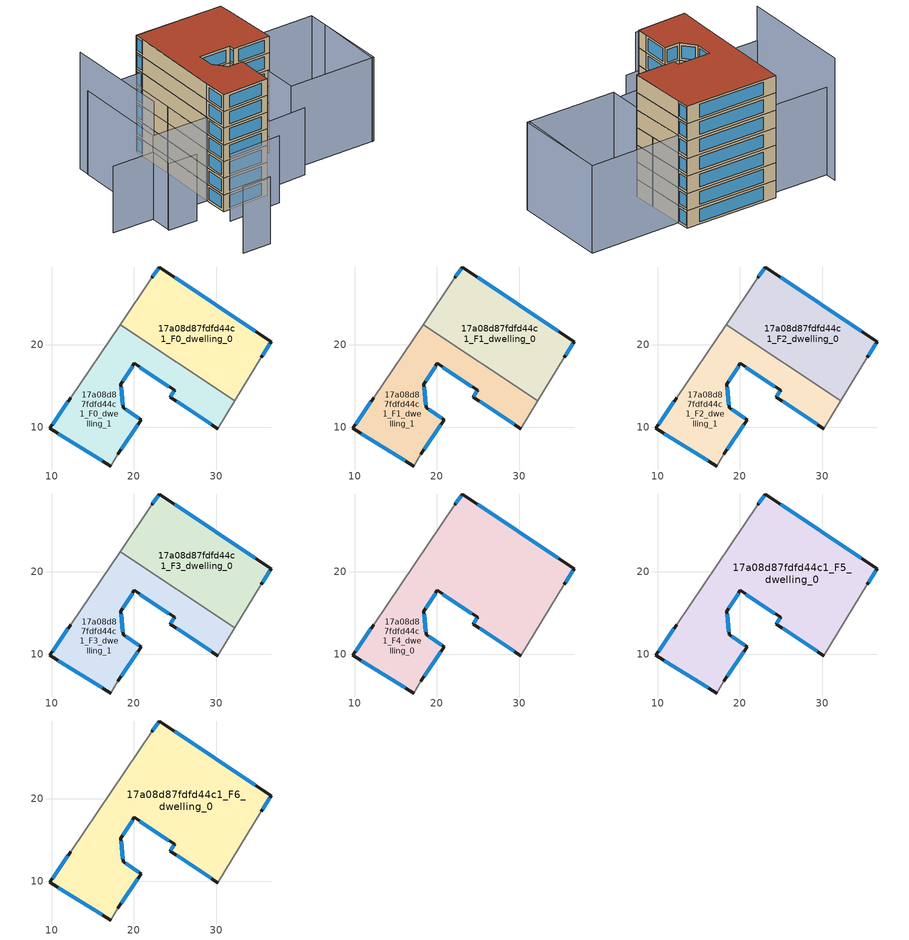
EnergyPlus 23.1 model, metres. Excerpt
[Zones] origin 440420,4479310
17a08d87fdfd44c1_F0_dwelling_0
 floor ground (EU_floor_Construction): 36.65,20.39 35.46,18.51 32.21,13.2 18.32,22.48 22.17,28.13 23.06,29.47 z0
 wall outside (EU_wall_Construction): 35.46,18.51 36.65,20.39 23.06,29.47 22.17,28.13 z0:3
 wall adiabatic (EU_wall_Construction): 22.17,28.13 18.32,22.48 / 32.21,13.2 35.46,18.51 z0:3
 wall to 17a08d87fdfd44c1_F0_dwelling_1 (EU_wall_Construction): 18.32,22.48 32.21,13.2 z0:3
 window (EU_Window_Construction): 22.93,29.28 22.29,28.32 / 34.76,21.65 24.94,28.21 / 35.62,18.77 36.48,20.13 z0.42:2.58
17a08d87fdfd44c1_F0_dwelling_1
 floor ground (EU_floor_Construction): 32.21,13.2 30.16,9.84 24.37,13.66 24.92,14.49 20.05,17.75 18.39,15.24 18.69,12.37 20.86,10.92 18.04,6.73 17.15,5.29 9.79,9.87 12.29,13.59 18.32,22.48 z0
 wall outside (EU_wall_Construction): 18.04,6.73 20.86,10.92 18.69,12.37 18.39,15.24 20.05,17.75 24.92,14.49 24.37,13.66 30.16,9.84 / 12.29,13.59 9.79,9.87 17.15,5.29 z0:3
 wall adiabatic (EU_wall_Construction): 17.15,5.29 18.04,6.73 / 18.32,22.48 12.29,13.59 / 30.16,9.84 32.21,13.2 z0:3
 window (EU_Window_Construction): 20.72,17.3 24.25,14.94 / 18.62,15.59 19.82,17.4 / 18.65,12.76 18.43,14.84 / 20.56,11.12 18.99,12.16 / 18.43,7.31 20.47,10.33 / 10.82,9.24 16.13,5.93 / 11.94,13.08 10.14,10.39 / 25.18,13.13 29.36,10.37 / 24.85,14.38 24.45,13.78 z0.42:2.58
17a08d87fdfd44c1_F1_dwelling_0
 floor to 17a08d87fdfd44c1_F0_dwelling_0 (EU_floor_Construction): 36.65,20.39 35.46,18.51 32.21,13.2 18.32,22.48 22.17,28.13 23.06,29.47 z3
 wall outside (EU_wall_Construction): 35.46,18.51 36.65,20.39 23.06,29.47 22.17,28.13 z3:6
 wall adiabatic (EU_wall_Construction): 22.17,28.13 18.32,22.48 / 32.21,13.2 35.46,18.51 z3:6
 wall to 17a08d87fdfd44c1_F1_dwelling_1 (EU_wall_Construction): 18.32,22.48 32.21,13.2 z3:6
 window (EU_Window_Construction): 22.93,29.28 22.29,28.32 / 34.76,21.65 24.94,28.21 / 35.62,18.77 36.48,20.13 z3.42:5.58
17a08d87fdfd44c1_F1_dwelling_1
 floor to 17a08d87fdfd44c1_F0_dwelling_1 (EU_floor_Construction): 32.21,13.2 30.16,9.84 24.37,13.66 24.92,14.49 20.05,17.75 18.39,15.24 18.69,12.37 20.86,10.92 18.04,6.73 17.15,5.29 9.79,9.87 12.29,13.59 18.32,22.48 z3
 wall outside (EU_wall_Construction): 18.04,6.73 20.86,10.92 18.69,12.37 18.39,15.24 20.05,17.75 24.92,14.49 24.37,13.66 30.16,9.84 / 12.29,13.59 9.79,9.87 17.15,5.29 z3:6
 wall adiabatic (EU_wall_Construction): 17.15,5.29 18.04,6.73 / 18.32,22.48 12.29,13.59 / 30.16,9.84 32.21,13.2 z3:6
 window (EU_Window_Construction): 20.72,17.3 24.25,14.94 / 18.62,15.59 19.82,17.4 / 18.65,12.76 18.43,14.84 / 20.56,11.12 18.99,12.16 / 18.43,7.31 20.47,10.33 / 10.82,9.24 16.13,5.93 / 11.94,13.08 10.14,10.39 / 25.18,13.13 29.36,10.37 / 24.85,14.38 24.45,13.78 z3.42:5.58
17a08d87fdfd44c1_F2_dwelling_0
 floor to 17a08d87fdfd44c1_F1_dwelling_0 (EU_floor_Construction): 36.65,20.39 35.46,18.51 32.21,13.2 18.32,22.48 22.17,28.13 23.06,29.47 z6
 wall outside (EU_wall_Construction): 35.46,18.51 36.65,20.39 23.06,29.47 22.17,28.13 z6:9
 wall adiabatic (EU_wall_Construction): 22.17,28.13 18.32,22.48 / 32.21,13.2 35.46,18.51 z6:9
 wall to 17a08d87fdfd44c1_F2_dwelling_1 (EU_wall_Construction): 18.32,22.48 32.21,13.2 z6:9
 window (EU_Window_Construction): 22.93,29.28 22.29,28.32 / 34.76,21.65 24.94,28.21 / 35.62,18.77 36.48,20.13 z6.42:8.58
17a08d87fdfd44c1_F2_dwelling_1
 floor to 17a08d87fdfd44c1_F1_dwelling_1 (EU_floor_Construction): 32.21,13.2 30.16,9.84 24.37,13.66 24.92,14.49 20.05,17.75 18.39,15.24 18.69,12.37 20.86,10.92 18.04,6.73 17.15,5.29 9.79,9.87 12.29,13.59 18.32,22.48 z6
 wall outside (EU_wall_Construction): 18.04,6.73 20.86,10.92 18.69,12.37 18.39,15.24 20.05,17.75 24.92,14.49 24.37,13.66 30.16,9.84 / 12.29,13.59 9.79,9.87 17.15,5.29 z6:9
 wall adiabatic (EU_wall_Construction): 17.15,5.29 18.04,6.73 / 18.32,22.48 12.29,13.59 / 30.16,9.84 32.21,13.2 z6:9
 window (EU_Window_Construction): 20.72,17.3 24.25,14.94 / 18.62,15.59 19.82,17.4 / 18.65,12.76 18.43,14.84 / 20.56,11.12 18.99,12.16 / 18.43,7.31 20.47,10.33 / 10.82,9.24 16.13,5.93 / 11.94,13.08 10.14,10.39 / 25.18,13.13 29.36,10.37 / 24.85,14.38 24.45,13.78 z6.42:8.58
17a08d87fdfd44c1_F3_dwelling_0
 floor to 17a08d87fdfd44c1_F2_dwelling_0 (EU_floor_Construction): 36.65,20.39 35.46,18.51 32.21,13.2 18.32,22.48 22.17,28.13 23.06,29.47 z9
 wall outside (EU_wall_Construction): 35.46,18.51 36.65,20.39 23.06,29.47 22.17,28.13 z9:12
 wall adiabatic (EU_wall_Construction): 22.17,28.13 18.32,22.48 / 32.21,13.2 35.46,18.51 z9:12
 wall to 17a08d87fdfd44c1_F3_dwelling_1 (EU_wall_Construction): 18.32,22.48 32.21,13.2 z9:12
 window (EU_Window_Construction): 22.93,29.28 22.29,28.32 / 34.76,21.65 24.94,28.21 / 35.62,18.77 36.48,20.13 z9.42:11.58
17a08d87fdfd44c1_F3_dwelling_1
 floor to 17a08d87fdfd44c1_F2_dwelling_1 (EU_floor_Construction): 32.21,13.2 30.16,9.84 24.37,13.66 24.92,14.49 20.05,17.75 18.39,15.24 18.69,12.37 20.86,10.92 18.04,6.73 17.15,5.29 9.79,9.87 12.29,13.59 18.32,22.48 z9
 wall outside (EU_wall_Construction): 18.04,6.73 20.86,10.92 18.69,12.37 18.39,15.24 20.05,17.75 24.92,14.49 24.37,13.66 30.16,9.84 / 12.29,13.59 9.79,9.87 17.15,5.29 z9:12
 wall adiabatic (EU_wall_Construction): 17.15,5.29 18.04,6.73 / 18.32,22.48 12.29,13.59 / 30.16,9.84 32.21,13.2 z9:12
 window (EU_Window_Construction): 20.72,17.3 24.25,14.94 / 18.62,15.59 19.82,17.4 / 18.65,12.76 18.43,14.84 / 20.56,11.12 18.99,12.16 / 18.43,7.31 20.47,10.33 / 10.82,9.24 16.13,5.93 / 11.94,13.08 10.14,10.39 / 25.18,13.13 29.36,10.37 / 24.85,14.38 24.45,13.78 z9.42:11.58
17a08d87fdfd44c1_F4_dwelling_0
 floor to 17a08d87fdfd44c1_F3_dwelling_0 (EU_floor_Construction): 36.65,20.39 35.46,18.51 32.21,13.2 18.32,22.48 22.17,28.13 23.06,29.47 z12
 floor to 17a08d87fdfd44c1_F3_dwelling_1 (EU_floor_Construction): 32.21,13.2 30.16,9.84 24.37,13.66 24.92,14.49 20.05,17.75 18.39,15.24 18.69,12.37 20.86,10.92 18.04,6.73 17.15,5.29 9.79,9.87 12.29,13.59 18.32,22.48 z12
 wall outside (EU_wall_Construction): 18.04,6.73 20.86,10.92 18.69,12.37 18.39,15.24 20.05,17.75 24.92,14.49 24.37,13.66 30.16,9.84 / 12.29,13.59 9.79,9.87 17.15,5.29 / 35.46,18.51 36.65,20.39 23.06,29.47 22.17,28.13 z12:15
 wall adiabatic (EU_wall_Construction): 17.15,5.29 18.04,6.73 / 22.17,28.13 12.29,13.59 / 30.16,9.84 35.46,18.51 z12:15
 window (EU_Window_Construction): 25.18,13.13 29.36,10.37 / 24.85,14.38 24.45,13.78 / 20.72,17.3 24.25,14.94 / 18.62,15.59 19.82,17.4 / 18.65,12.76 18.43,14.84 / 20.56,11.12 18.99,12.16 / 18.43,7.31 20.47,10.33 / 10.82,9.24 16.13,5.93 / 11.94,13.08 10.14,10.39 / 22.93,29.28 22.29,28.32 / 34.76,21.65 24.94,28.21 / 35.62,18.77 36.48,20.13 z12.42:14.58
17a08d87fdfd44c1_F5_dwelling_0
 floor to 17a08d87fdfd44c1_F4_dwelling_0 (EU_floor_Construction): 36.65,20.39 35.46,18.51 30.16,9.84 24.37,13.66 24.92,14.49 20.05,17.75 18.39,15.24 18.69,12.37 20.86,10.92 18.04,6.73 17.15,5.29 9.79,9.87 12.29,13.59 22.17,28.13 23.06,29.47 z15
 wall outside (EU_wall_Construction): 18.04,6.73 20.86,10.92 18.69,12.37 18.39,15.24 20.05,17.75 24.92,14.49 24.37,13.66 30.16,9.84 / 12.29,13.59 9.79,9.87 17.15,5.29 / 35.46,18.51 36.65,20.39 23.06,29.47 22.17,28.13 z15:18
 wall adiabatic (EU_wall_Construction): 17.15,5.29 18.04,6.73 / 22.17,28.13 12.29,13.59 / 30.16,9.84 35.46,18.51 z15:18
 window (EU_Window_Construction): 25.18,13.13 29.36,10.37 / 24.85,14.38 24.45,13.78 / 20.72,17.3 24.25,14.94 / 18.62,15.59 19.82,17.4 / 18.65,12.76 18.43,14.84 / 20.56,11.12 18.99,12.16 / 18.43,7.31 20.47,10.33 / 10.82,9.24 16.13,5.93 / 11.94,13.08 10.14,10.39 / 22.93,29.28 22.29,28.32 / 34.76,21.65 24.94,28.21 / 35.62,18.77 36.48,20.13 z15.42:17.58
17a08d87fdfd44c1_F6_dwelling_0
 floor to 17a08d87fdfd44c1_F5_dwelling_0 (EU_floor_Construction): 36.65,20.39 35.46,18.51 30.16,9.84 24.37,13.66 24.92,14.49 20.05,17.75 18.39,15.24 18.69,12.37 20.86,10.92 18.04,6.73 17.15,5.29 9.79,9.87 12.29,13.59 22.17,28.13 23.06,29.47 z18
 wall outside (EU_wall_Construction): 18.04,6.73 20.86,10.92 18.69,12.37 18.39,15.24 20.05,17.75 24.92,14.49 24.37,13.66 30.16,9.84 / 12.29,13.59 9.79,9.87 17.15,5.29 / 35.46,18.51 36.65,20.39 23.06,29.47 22.17,28.13 z18:21
 wall adiabatic (EU_wall_Construction): 17.15,5.29 18.04,6.73 / 22.17,28.13 12.29,13.59 / 30.16,9.84 35.46,18.51 z18:21
 window (EU_Window_Construction): 25.18,13.13 29.36,10.37 / 24.85,14.38 24.45,13.78 / 20.72,17.3 24.25,14.94 / 18.62,15.59 19.82,17.4 / 18.65,12.76 18.43,14.84 / 20.56,11.12 18.99,12.16 / 18.43,7.31 20.47,10.33 / 10.82,9.24 16.13,5.93 / 11.94,13.08 10.14,10.39 / 22.93,29.28 22.29,28.32 / 34.76,21.65 24.94,28.21 / 35.62,18.77 36.48,20.13 z18.42:20.58
 roof outside (EU_roof_Construction): 30.16,9.84 35.46,18.51 36.65,20.39 23.06,29.47 22.17,28.13 12.29,13.59 9.79,9.87 17.15,5.29 18.04,6.73 20.86,10.92 18.69,12.37 18.39,15.24 20.05,17.75 24.92,14.49 24.37,13.66 z21
shading: 39.21,-4.06 46.8,6.67 / 48.8,9.65 39.6,-4.19 / 39.6,-4.19 26.27,4.67 / 26.27,4.67 35.46,18.51 / 35.46,18.51 48.8,9.65 / 3.63,19.41 13.71,34.14 / 13.71,34.14 22.32,28.25 / 22.32,28.25 12.24,13.52 / 12.24,13.52 3.63,19.41 z0:15; 17.95,6.79 25.55,2.12 / -1.65,2.31 2.68,-0.61 / 7.33,7.86 15.6,2.72 / 1.1,15.81 5.54,12.8 / -2.71,23.67 3.63,19.41 / 3.63,19.41 1.38,16.06 z0:12; 14.88,35.86 3.84,19.35 z0:21
[Building]
EU S2 Campaign: North Axis=0; Terrain=City; Solar Distribution=FullExterior
[Site:Location]
Madrid: Latitude=40.5; Longitude=-3.5; Time Zone=1; Elevation=609
[SizingPeriod:WeatherFileDays]
AnnualSizingPeriod: Begin Month=1; Begin Day of Month=1; End Month=12; End Day of Month=31; Day of Week for Start Day=Monday; Use Weather File Daylight Saving Period=No; Use Weather File Rain and Snow Indicators=No
[MATERIAL]
EU_InternalMass_Material: Roughness=MediumRough; Thickness=0.1; Conductivity=1; Density=1800; Specific Heat=900; Thermal Absorptance=0.9; Solar Absorptance=0.7; Visible Absorptance=0.7
[MATERIAL:NOMASS] Roughness=MediumRough; Thermal Absorptance=0.9; Solar Absorptance=0.7; Visible Absorptance=0.7
Name | Thermal Resistance
EU_wall_NoMass | 1.60022
EU_roof_NoMass | 1.57597
EU_floor_NoMass | 0.470652
[WINDOWMATERIAL:SIMPLEGLAZINGSYSTEM]
EU_Window_SimpleGlazing: UFactor=3.28802; Solar Heat Gain Coefficient=0.85; Visible Transmittance=0.85
[CONSTRUCTION]
EU_wall_Construction: EU_wall_NoMass
EU_roof_Construction: EU_roof_NoMass
EU_floor_Construction: EU_floor_NoMass
EU_InternalMass_Construction: EU_InternalMass_Material
EU_Window_Construction: EU_Window_SimpleGlazing
[ZONE] Type=1; Multiplier=1; Ceiling Height=autocalculate; Floor Area=autocalculate; Part of Total Floor Area=Yes
Name | Volume
17a08d87fdfd44c1_F0_dwelling_0 | 418.111
17a08d87fdfd44c1_F1_dwelling_0; 17a08d87fdfd44c1_F2_dwelling_0; 17a08d87fdfd44c1_F3_dwelling_0 | 418.112
17a08d87fdfd44c1_F4_dwelling_0 | 836.22
17a08d87fdfd44c1_F5_dwelling_0; 17a08d87fdfd44c1_F6_dwelling_0 | 836.221
17a08d87fdfd44c1_F0_dwelling_1 | 418.114
17a08d87fdfd44c1_F1_dwelling_1; 17a08d87fdfd44c1_F2_dwelling_1; 17a08d87fdfd44c1_F3_dwelling_1 | 418.113
[INTERNALMASS] Construction=EU_InternalMass_Construction
Name | Zone or ZoneList | Surface Area
17a08d87fdfd44c1_F0_dwelling_0_EU_InternalMass | 17a08d87fdfd44c1_F0_dwelling_0 | 139.371
17a08d87fdfd44c1_F0_dwelling_1_EU_InternalMass | 17a08d87fdfd44c1_F0_dwelling_1 | 139.371
17a08d87fdfd44c1_F1_dwelling_0_EU_InternalMass | 17a08d87fdfd44c1_F1_dwelling_0 | 139.371
17a08d87fdfd44c1_F1_dwelling_1_EU_InternalMass | 17a08d87fdfd44c1_F1_dwelling_1 | 139.371
17a08d87fdfd44c1_F2_dwelling_0_EU_InternalMass | 17a08d87fdfd44c1_F2_dwelling_0 | 139.371
17a08d87fdfd44c1_F2_dwelling_1_EU_InternalMass | 17a08d87fdfd44c1_F2_dwelling_1 | 139.371
17a08d87fdfd44c1_F3_dwelling_0_EU_InternalMass | 17a08d87fdfd44c1_F3_dwelling_0 | 139.371
17a08d87fdfd44c1_F3_dwelling_1_EU_InternalMass | 17a08d87fdfd44c1_F3_dwelling_1 | 139.371
17a08d87fdfd44c1_F4_dwelling_0_EU_InternalMass | 17a08d87fdfd44c1_F4_dwelling_0 | 278.74
17a08d87fdfd44c1_F5_dwelling_0_EU_InternalMass | 17a08d87fdfd44c1_F5_dwelling_0 | 278.74
17a08d87fdfd44c1_F6_dwelling_0_EU_InternalMass | 17a08d87fdfd44c1_F6_dwelling_0 | 278.74
[OTHEREQUIPMENT] Fuel Type=Electricity; Design Level Calculation Method=Watts/Area; Power per Zone Floor Area=1; Fraction Latent=0; Fraction Radiant=0; Fraction Lost=0; Carbon Dioxide Generation Rate=0; EndUse Subcategory=EU_Step8_InternalGains
Name | Zone or ZoneList or Space or SpaceList | Schedule
EU_Step8_InternalGain_17a08d87fdfd44c1_F0_dwelling_0_f000 | 17a08d87fdfd44c1_F0_dwelling_0 | EU_Step8_GainSchedule_17a08d87fdfd44c1_F0_dwelling_0_f000
EU_Step8_InternalGain_17a08d87fdfd44c1_F0_dwelling_1_f000 | 17a08d87fdfd44c1_F0_dwelling_1 | EU_Step8_GainSchedule_17a08d87fdfd44c1_F0_dwelling_1_f000
EU_Step8_InternalGain_17a08d87fdfd44c1_F1_dwelling_0_f000 | 17a08d87fdfd44c1_F1_dwelling_0 | EU_Step8_GainSchedule_17a08d87fdfd44c1_F1_dwelling_0_f000
EU_Step8_InternalGain_17a08d87fdfd44c1_F1_dwelling_1_f000 | 17a08d87fdfd44c1_F1_dwelling_1 | EU_Step8_GainSchedule_17a08d87fdfd44c1_F1_dwelling_1_f000
EU_Step8_InternalGain_17a08d87fdfd44c1_F2_dwelling_0_f000 | 17a08d87fdfd44c1_F2_dwelling_0 | EU_Step8_GainSchedule_17a08d87fdfd44c1_F2_dwelling_0_f000
EU_Step8_InternalGain_17a08d87fdfd44c1_F2_dwelling_1_f000 | 17a08d87fdfd44c1_F2_dwelling_1 | EU_Step8_GainSchedule_17a08d87fdfd44c1_F2_dwelling_1_f000
EU_Step8_InternalGain_17a08d87fdfd44c1_F3_dwelling_0_f000 | 17a08d87fdfd44c1_F3_dwelling_0 | EU_Step8_GainSchedule_17a08d87fdfd44c1_F3_dwelling_0_f000
EU_Step8_InternalGain_17a08d87fdfd44c1_F3_dwelling_1_f000 | 17a08d87fdfd44c1_F3_dwelling_1 | EU_Step8_GainSchedule_17a08d87fdfd44c1_F3_dwelling_1_f000
EU_Step8_InternalGain_17a08d87fdfd44c1_F4_dwelling_0_f000 | 17a08d87fdfd44c1_F4_dwelling_0 | EU_Step8_GainSchedule_17a08d87fdfd44c1_F4_dwelling_0_f000
EU_Step8_InternalGain_17a08d87fdfd44c1_F5_dwelling_0_f000 | 17a08d87fdfd44c1_F5_dwelling_0 | EU_Step8_GainSchedule_17a08d87fdfd44c1_F5_dwelling_0_f000
EU_Step8_InternalGain_17a08d87fdfd44c1_F6_dwelling_0_f000 | 17a08d87fdfd44c1_F6_dwelling_0 | EU_Step8_GainSchedule_17a08d87fdfd44c1_F6_dwelling_0_f000
[ZONEVENTILATION:DESIGNFLOWRATE] Schedule=EU_AlwaysOn; Design Flow Rate Calculation Method=AirChanges/Hour; Air Changes per Hour=0.480704; Ventilation Type=Natural; Fan Pressure Rise=0; Fan Total Efficiency=1; Constant Term Coefficient=1; Temperature Term Coefficient=0; Velocity Term Coefficient=0; Velocity Squared Term Coefficient=0; Minimum Indoor Temperature=-100; Maximum Indoor Temperature=100; Delta Temperature=-100; Minimum Outdoor Temperature=-100; Maximum Outdoor Temperature=100; Maximum Wind Speed=40
Name | Zone or ZoneList or Space or SpaceList
EU_ConstantAir_17a08d87fdfd44c1_F0_dwelling_0 | 17a08d87fdfd44c1_F0_dwelling_0
EU_ConstantAir_17a08d87fdfd44c1_F0_dwelling_1 | 17a08d87fdfd44c1_F0_dwelling_1
EU_ConstantAir_17a08d87fdfd44c1_F1_dwelling_0 | 17a08d87fdfd44c1_F1_dwelling_0
EU_ConstantAir_17a08d87fdfd44c1_F1_dwelling_1 | 17a08d87fdfd44c1_F1_dwelling_1
EU_ConstantAir_17a08d87fdfd44c1_F2_dwelling_0 | 17a08d87fdfd44c1_F2_dwelling_0
EU_ConstantAir_17a08d87fdfd44c1_F2_dwelling_1 | 17a08d87fdfd44c1_F2_dwelling_1
EU_ConstantAir_17a08d87fdfd44c1_F3_dwelling_0 | 17a08d87fdfd44c1_F3_dwelling_0
EU_ConstantAir_17a08d87fdfd44c1_F3_dwelling_1 | 17a08d87fdfd44c1_F3_dwelling_1
EU_ConstantAir_17a08d87fdfd44c1_F4_dwelling_0 | 17a08d87fdfd44c1_F4_dwelling_0
EU_ConstantAir_17a08d87fdfd44c1_F5_dwelling_0 | 17a08d87fdfd44c1_F5_dwelling_0
EU_ConstantAir_17a08d87fdfd44c1_F6_dwelling_0 | 17a08d87fdfd44c1_F6_dwelling_0
[HVACTEMPLATE:THERMOSTAT] Constant Heating Setpoint=20; Constant Cooling Setpoint=50
EU_HeatOnly_17a08d87fdfd44c1_F0_dwelling_0; EU_HeatOnly_17a08d87fdfd44c1_F0_dwelling_1; EU_HeatOnly_17a08d87fdfd44c1_F1_dwelling_0; EU_HeatOnly_17a08d87fdfd44c1_F1_dwelling_1; EU_HeatOnly_17a08d87fdfd44c1_F2_dwelling_0; EU_HeatOnly_17a08d87fdfd44c1_F2_dwelling_1; EU_HeatOnly_17a08d87fdfd44c1_F3_dwelling_0; EU_HeatOnly_17a08d87fdfd44c1_F3_dwelling_1; EU_HeatOnly_17a08d87fdfd44c1_F4_dwelling_0; EU_HeatOnly_17a08d87fdfd44c1_F5_dwelling_0; EU_HeatOnly_17a08d87fdfd44c1_F6_dwelling_0
[HVACTEMPLATE:ZONE:IDEALLOADSAIRSYSTEM] System Availability Schedule=EU_AlwaysOn; Maximum Heating Supply Air Temperature=50; Minimum Cooling Supply Air Temperature=13; Maximum Heating Supply Air Humidity Ratio=0.0156; Minimum Cooling Supply Air Humidity Ratio=0.0077; Heating Limit=NoLimit; Cooling Limit=NoLimit; Heating Availability Schedule=EU_AlwaysOn; Cooling Availability Schedule=EU_CoolingOff; Dehumidification Control Type=ConstantSensibleHeatRatio; Cooling Sensible Heat Ratio=0.7; Dehumidification Setpoint=60; Humidification Control Type=None; Humidification Setpoint=30; Outdoor Air Method=None; Outdoor Air Flow Rate per Person=0.00944; Outdoor Air Flow Rate per Zone Floor Area=0; Outdoor Air Flow Rate per Zone=0; Demand Controlled Ventilation Type=None; Outdoor Air Economizer Type=NoEconomizer; Heat Recovery Type=None; Sensible Heat Recovery Effectiveness=0.7; Latent Heat Recovery Effectiveness=0.65
Name | Template Thermostat
17a08d87fdfd44c1_F0_dwelling_0 | EU_HeatOnly_17a08d87fdfd44c1_F0_dwelling_0
17a08d87fdfd44c1_F0_dwelling_1 | EU_HeatOnly_17a08d87fdfd44c1_F0_dwelling_1
17a08d87fdfd44c1_F1_dwelling_0 | EU_HeatOnly_17a08d87fdfd44c1_F1_dwelling_0
17a08d87fdfd44c1_F1_dwelling_1 | EU_HeatOnly_17a08d87fdfd44c1_F1_dwelling_1
17a08d87fdfd44c1_F2_dwelling_0 | EU_HeatOnly_17a08d87fdfd44c1_F2_dwelling_0
17a08d87fdfd44c1_F2_dwelling_1 | EU_HeatOnly_17a08d87fdfd44c1_F2_dwelling_1
17a08d87fdfd44c1_F3_dwelling_0 | EU_HeatOnly_17a08d87fdfd44c1_F3_dwelling_0
17a08d87fdfd44c1_F3_dwelling_1 | EU_HeatOnly_17a08d87fdfd44c1_F3_dwelling_1
17a08d87fdfd44c1_F4_dwelling_0 | EU_HeatOnly_17a08d87fdfd44c1_F4_dwelling_0
17a08d87fdfd44c1_F5_dwelling_0 | EU_HeatOnly_17a08d87fdfd44c1_F5_dwelling_0
17a08d87fdfd44c1_F6_dwelling_0 | EU_HeatOnly_17a08d87fdfd44c1_F6_dwelling_0
[SIZING:ZONE] Zone Cooling Design Supply Air Temperature Input Method=SupplyAirTemperature; Zone Cooling Design Supply Air Temperature=13; Zone Heating Design Supply Air Temperature Input Method=SupplyAirTemperature; Zone Heating Design Supply Air Temperature=50; Zone Cooling Design Supply Air Humidity Ratio=0.008; Zone Heating Design Supply Air Humidity Ratio=0.008; Cooling Design Air Flow Method=DesignDay; Cooling Design Air Flow Rate=0; Cooling Minimum Air Flow per Zone Floor Area=0.000762; Cooling Minimum Air Flow=0; Cooling Minimum Air Flow Fraction=0.2; Heating Design Air Flow Method=DesignDay; Heating Design Air Flow Rate=0; Heating Maximum Air Flow per Zone Floor Area=0.002032; Heating Maximum Air Flow=0.141576; Heating Maximum Air Flow Fraction=0.3; Account for Dedicated Outdoor Air System=No; Dedicated Outdoor Air System Control Strategy=NeutralSupplyAir; Dedicated Outdoor Air Low Setpoint Temperature for Design=autosize; Dedicated Outdoor Air High Setpoint Temperature for Design=autosize; Zone Load Sizing Method=Sensible Load Only No Latent Load; Zone Latent Cooling Design Supply Air Humidity Ratio Input Method=HumidityRatioDifference; Zone Cooling Design Supply Air Humidity Ratio Difference=0.005; Zone Latent Heating Design Supply Air Humidity Ratio Input Method=HumidityRatioDifference; Zone Humidification Design Supply Air Humidity Ratio Difference=0.005
17a08d87fdfd44c1_F0_dwelling_0; 17a08d87fdfd44c1_F0_dwelling_1; 17a08d87fdfd44c1_F1_dwelling_0; 17a08d87fdfd44c1_F1_dwelling_1; 17a08d87fdfd44c1_F2_dwelling_0; 17a08d87fdfd44c1_F2_dwelling_1; 17a08d87fdfd44c1_F3_dwelling_0; 17a08d87fdfd44c1_F3_dwelling_1; 17a08d87fdfd44c1_F4_dwelling_0; 17a08d87fdfd44c1_F5_dwelling_0; 17a08d87fdfd44c1_F6_dwelling_0
[SCHEDULE:CONSTANT]
Name | Hourly Value
EU_AlwaysOn | 1
EU_CoolingOff | 0
[SCHEDULE:FILE] Column Number=1; Rows to Skip at Top=0; Number of Hours of Data=8760; Column Separator=Comma; Interpolate to Timestep=No; Minutes per Item=60; Adjust Schedule for Daylight Savings=Yes
Name | File
EU_Step8_GainSchedule_17a08d87fdfd44c1_F0_dwelling_0_f000 | ../../schedules/17a08d87fdfd44c1/17a08d87fdfd44c1_F0_dwelling_0_f000_gain.csv
EU_Step8_GainSchedule_17a08d87fdfd44c1_F0_dwelling_1_f000 | ../../schedules/17a08d87fdfd44c1/17a08d87fdfd44c1_F0_dwelling_1_f000_gain.csv
EU_Step8_GainSchedule_17a08d87fdfd44c1_F1_dwelling_0_f000 | ../../schedules/17a08d87fdfd44c1/17a08d87fdfd44c1_F1_dwelling_0_f000_gain.csv
EU_Step8_GainSchedule_17a08d87fdfd44c1_F1_dwelling_1_f000 | ../../schedules/17a08d87fdfd44c1/17a08d87fdfd44c1_F1_dwelling_1_f000_gain.csv
EU_Step8_GainSchedule_17a08d87fdfd44c1_F2_dwelling_0_f000 | ../../schedules/17a08d87fdfd44c1/17a08d87fdfd44c1_F2_dwelling_0_f000_gain.csv
EU_Step8_GainSchedule_17a08d87fdfd44c1_F2_dwelling_1_f000 | ../../schedules/17a08d87fdfd44c1/17a08d87fdfd44c1_F2_dwelling_1_f000_gain.csv
EU_Step8_GainSchedule_17a08d87fdfd44c1_F3_dwelling_0_f000 | ../../schedules/17a08d87fdfd44c1/17a08d87fdfd44c1_F3_dwelling_0_f000_gain.csv
EU_Step8_GainSchedule_17a08d87fdfd44c1_F3_dwelling_1_f000 | ../../schedules/17a08d87fdfd44c1/17a08d87fdfd44c1_F3_dwelling_1_f000_gain.csv
EU_Step8_GainSchedule_17a08d87fdfd44c1_F4_dwelling_0_f000 | ../../schedules/17a08d87fdfd44c1/17a08d87fdfd44c1_F4_dwelling_0_f000_gain.csv
EU_Step8_GainSchedule_17a08d87fdfd44c1_F5_dwelling_0_f000 | ../../schedules/17a08d87fdfd44c1/17a08d87fdfd44c1_F5_dwelling_0_f000_gain.csv
EU_Step8_GainSchedule_17a08d87fdfd44c1_F6_dwelling_0_f000 | ../../schedules/17a08d87fdfd44c1/17a08d87fdfd44c1_F6_dwelling_0_f000_gain.csv
